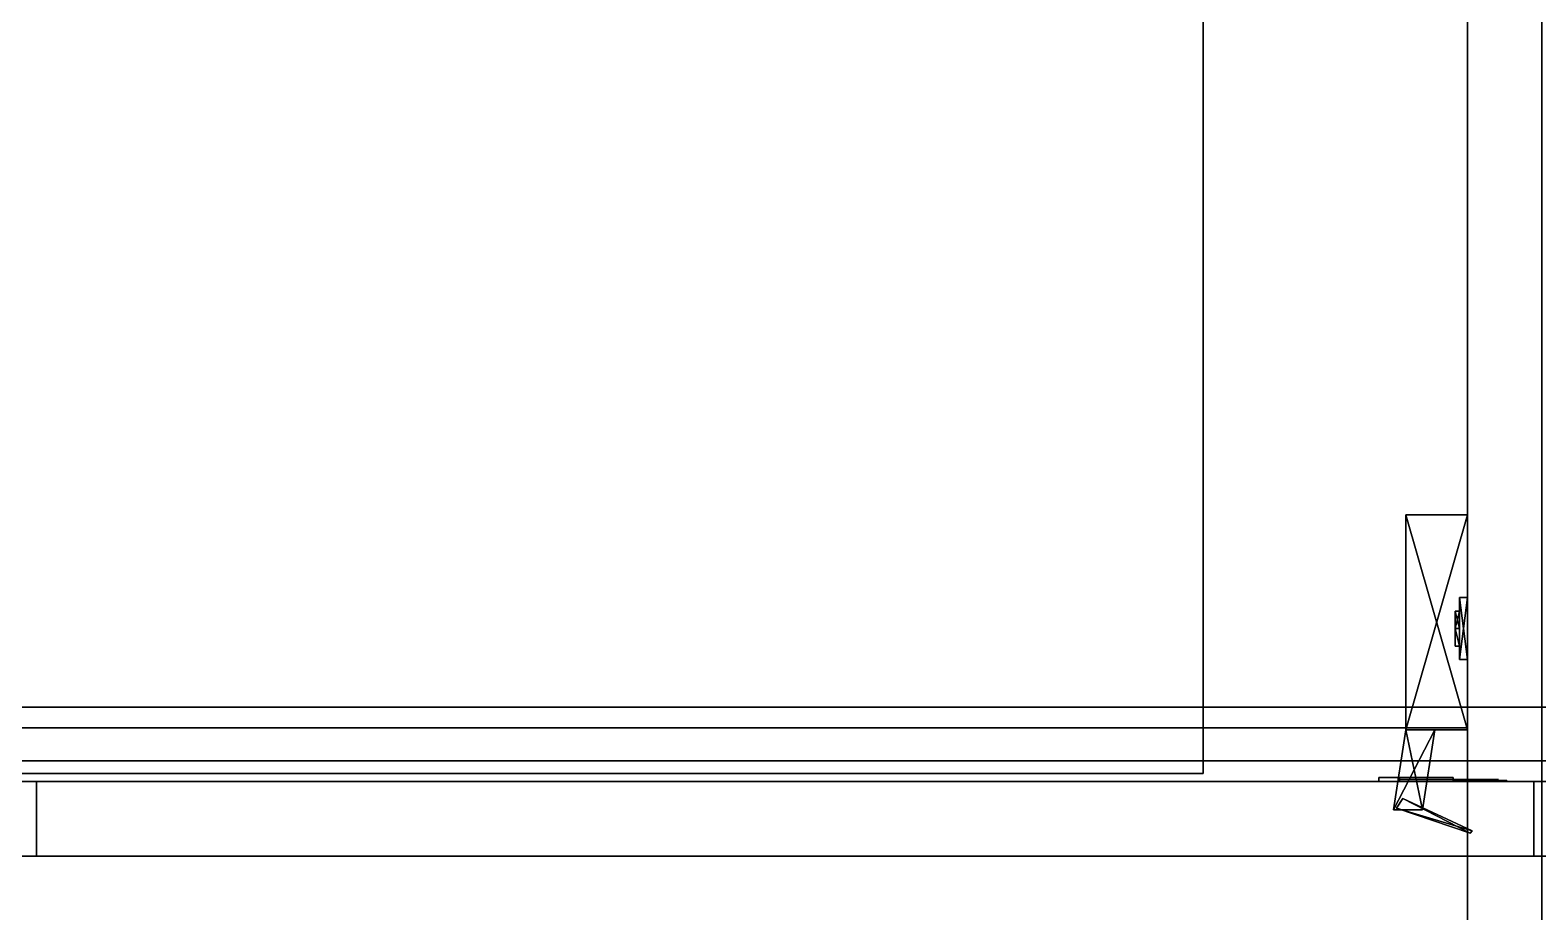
# Model space of a CAD drawing. Extents: x 0 to 6014, y -2453 to 0.
# Drawn here: x 2044 to 2409, y -786.5 to -573.2 of the extents above; entities that cross this region are included whole.
import ezdxf

# ---------------------------------------------------------------- set-up
doc = ezdxf.new("R2010")
doc.units = 0
for name, color, linetype in [('LAYER0', 7, 'CONTINUOUS'), ('LAYER1', 7, 'CONTINUOUS'), ('LAYER181', 254, 'CONTINUOUS'), ('LAYER20', 7, 'CONTINUOUS'), ('LAYER21', 7, 'CONTINUOUS'), ('LAYER24', 7, 'CONTINUOUS'), ('LAYER282', 7, 'CONTINUOUS'), ('LAYER299', 7, 'CONTINUOUS'), ('LAYER3', 7, 'CONTINUOUS'), ('LAYER300', 7, 'CONTINUOUS'), ('LAYER301', 28, 'CONTINUOUS'), ('LAYER302', 253, 'CONTINUOUS'), ('LAYER303', 28, 'CONTINUOUS'), ('LAYER304', 253, 'CONTINUOUS'), ('LAYER305', 254, 'CONTINUOUS'), ('LAYER313', 254, 'CONTINUOUS'), ('LAYER315', 254, 'CONTINUOUS'), ('LAYER685', 7, 'CONTINUOUS'), ('LAYER695', 7, 'CONTINUOUS')]:
    doc.layers.add(name, color=color, linetype=linetype)

msp = doc.modelspace()

# ---------------------------------------------------------------- linework, layer by layer
at = {"layer": 'LAYER0'}
for points, invisible_edges in [([(1510, -265), (4585, 0), (2107, -1840), (1510, -265)], 7), ([(1510, -265, 5), (2107, -1840, 5), (1510, 0, 5), (1510, -265, 5)], 3), ([(1510, 0, 5), (2107, -1840, 5), (4585, 0, 5), (1510, 0, 5)], 3), ([(2107, -1840), (4585, 0), (2107, -2453), (2107, -1840)], 3), ([(2107, -2453), (4585, 0), (4585, -640), (2107, -2453)], 5), ([(4585, 0, 5), (2107, -1840, 5), (4585, -640, 5), (4585, 0, 5)], 3), ([(2107, -1840, 5), (0, -10, 5), (0, -1840, 5), (2107, -1840, 5)], 1), ([(0, -10, 5), (2107, -1840, 5), (1065, -265, 5), (0, -10, 5)], 7), ([(0, -1840), (1065, -265), (2107, -1840), (0, -1840)], 3), ([(2107, -1840), (1065, -265), (1510, -265), (2107, -1840)], 5), ([(1065, -265, 5), (2107, -1840, 5), (1510, -265, 5), (1065, -265, 5)], 3), ([(2107, -2453), (4585, -640), (6013.69, -2453), (2107, -2453)], 3), ([(2107, -1840, 5), (6013.69, -2453, 5), (4585, -640, 5), (2107, -1840, 5)], 7)]:
    msp.add_3dface(points, dxfattribs=dict(at, invisible_edges=invisible_edges))
at = {"layer": 'LAYER181', "invisible_edges": 1}
for points in [[(3646, -773, 912), (1660, -843, 912), (1660, -773, 912), (3646, -773, 912)], [(1660, -843, 912), (3646, -773, 912), (3646, -843, 912), (1660, -843, 912)], [(1660, -773, 937), (3646, -773, 912), (1660, -773, 912), (1660, -773, 937)], [(3646, -773, 912), (1660, -773, 937), (3646, -773, 937), (3646, -773, 912)], [(3646, -843, 937), (1660, -773, 937), (1660, -843, 937), (3646, -843, 937)], [(1660, -773, 937), (3646, -843, 937), (3646, -773, 937), (1660, -773, 937)]]:
    msp.add_3dface(points, dxfattribs=at)
at = {"layer": 'LAYER20', "invisible_edges": 1}
for points in [[(2392, -150, 156), (1678, -823, 156), (1678, -150, 156), (2392, -150, 156)], [(1678, -823, 156), (2392, -150, 156), (2392, -823, 156), (1678, -823, 156)], [(2392, -823, 174), (1678, -150, 174), (1678, -823, 174), (2392, -823, 174)], [(1678, -150, 174), (2392, -823, 174), (2392, -150, 174), (1678, -150, 174)], [(2392, -150, 156), (2392, -823, 174), (2392, -823, 156), (2392, -150, 156)], [(2392, -823, 174), (2392, -150, 156), (2392, -150, 174), (2392, -823, 174)]]:
    msp.add_3dface(points, dxfattribs=at)
at = {"layer": 'LAYER21', "invisible_edges": 1}
for points in [[(2392, -742, 893.5), (1678, -822, 893.5), (1678, -742, 893.5), (2392, -742, 893.5)], [(1678, -822, 893.5), (2392, -742, 893.5), (2392, -822, 893.5), (1678, -822, 893.5)], [(1678, -742, 911.5), (2392, -742, 893.5), (1678, -742, 893.5), (1678, -742, 911.5)], [(2392, -742, 893.5), (1678, -742, 911.5), (2392, -742, 911.5), (2392, -742, 893.5)], [(2392, -822, 911.5), (1678, -742, 911.5), (1678, -822, 911.5), (2392, -822, 911.5)], [(1678, -742, 911.5), (2392, -822, 911.5), (2392, -742, 911.5), (1678, -742, 911.5)], [(2392, -742, 893.5), (2392, -822, 911.5), (2392, -822, 893.5), (2392, -742, 893.5)], [(2392, -822, 911.5), (2392, -742, 893.5), (2392, -742, 911.5), (2392, -822, 911.5)]]:
    msp.add_3dface(points, dxfattribs=at)
at = {"layer": 'LAYER24', "invisible_edges": 1}
for points in [[(1678, -174.6001, 292), (2392, -823.0001, 292), (2392, -174.6001, 292), (1678, -174.6001, 292)], [(2392, -823.0001, 292), (1678, -174.6001, 292), (1678, -823.0001, 292), (2392, -823.0001, 292)], [(1678, -823.0001, 274), (2392, -174.6001, 274), (2392, -823.0001, 274), (1678, -823.0001, 274)], [(2392, -174.6001, 274), (1678, -823.0001, 274), (1678, -174.6001, 274), (2392, -174.6001, 274)], [(2392, -174.6001, 274), (2392, -823.0001, 292), (2392, -823.0001, 274), (2392, -174.6001, 274)], [(2392, -823.0001, 292), (2392, -174.6001, 274), (2392, -174.6001, 292), (2392, -823.0001, 292)]]:
    msp.add_3dface(points, dxfattribs=at)
at = {"layer": 'LAYER282', "invisible_edges": 1}
for points in [[(2392, -150, 1943), (2392, -755, 2293), (2392, -150, 2293), (2392, -150, 1943)], [(2392, -755, 2293), (2392, -150, 1943), (2392, -755, 1943), (2392, -755, 2293)], [(2392, -150, 1943), (2410, -755, 1943), (2392, -755, 1943), (2392, -150, 1943)], [(2410, -755, 1943), (2392, -150, 1943), (2410, -150, 1943), (2410, -755, 1943)], [(2410, -150, 2293), (2392, -755, 2293), (2410, -755, 2293), (2410, -150, 2293)], [(2392, -755, 2293), (2410, -150, 2293), (2392, -150, 2293), (2392, -755, 2293)], [(2410, -755, 1943), (2392, -755, 2293), (2392, -755, 1943), (2410, -755, 1943)], [(2392, -755, 2293), (2410, -755, 1943), (2410, -755, 2293), (2392, -755, 2293)]]:
    msp.add_3dface(points, dxfattribs=at)
at = {"layer": 'LAYER299', "invisible_edges": 1}
for points in [[(2392, -150, 1944), (1696, -755, 1944), (1696, -150, 1944), (2392, -150, 1944)], [(1696, -755, 1944), (2392, -150, 1944), (2392, -755, 1944), (1696, -755, 1944)], [(2392, -755, 1962), (1696, -150, 1962), (1696, -755, 1962), (2392, -755, 1962)], [(1696, -150, 1962), (2392, -755, 1962), (2392, -150, 1962), (1696, -150, 1962)], [(2392, -150, 1944), (2392, -755, 1962), (2392, -755, 1944), (2392, -150, 1944)], [(2392, -755, 1962), (2392, -150, 1944), (2392, -150, 1962), (2392, -755, 1962)], [(2392, -755, 1962), (1696, -755, 1944), (2392, -755, 1944), (2392, -755, 1962)], [(1696, -755, 1944), (2392, -755, 1962), (1696, -755, 1962), (1696, -755, 1944)]]:
    msp.add_3dface(points, dxfattribs=at)
at = {"layer": 'LAYER3', "invisible_edges": 1}
for points in [[(2392, -150, 155), (2392, -823, 912), (2392, -150, 912), (2392, -150, 155)], [(2392, -823, 912), (2392, -150, 155), (2392, -823, 155), (2392, -823, 912)], [(2392, -150, 155), (2410, -823, 155), (2392, -823, 155), (2392, -150, 155)], [(2410, -823, 155), (2392, -150, 155), (2410, -150, 155), (2410, -823, 155)], [(2410, -150, 912), (2392, -823, 912), (2410, -823, 912), (2410, -150, 912)], [(2392, -823, 912), (2410, -150, 912), (2392, -150, 912), (2392, -823, 912)]]:
    msp.add_3dface(points, dxfattribs=at)
at = {"layer": 'LAYER300', "invisible_edges": 1}
for points in [[(1696, -150, 2292), (2392, -755, 2292), (2392, -150, 2292), (1696, -150, 2292)], [(2392, -755, 2292), (1696, -150, 2292), (1696, -755, 2292), (2392, -755, 2292)], [(1696, -755, 2274), (2392, -150, 2274), (2392, -755, 2274), (1696, -755, 2274)], [(2392, -150, 2274), (1696, -755, 2274), (1696, -150, 2274), (2392, -150, 2274)], [(2392, -150, 2274), (2392, -755, 2292), (2392, -755, 2274), (2392, -150, 2274)], [(2392, -755, 2292), (2392, -150, 2274), (2392, -150, 2292), (2392, -755, 2292)], [(1696, -755, 2274), (2392, -755, 2292), (1696, -755, 2292), (1696, -755, 2274)], [(2392, -755, 2292), (1696, -755, 2274), (2392, -755, 2274), (2392, -755, 2292)]]:
    msp.add_3dface(points, dxfattribs=at)
at = {"layer": 'LAYER301'}
for points in [[(2370.5, -754, 2067), (2370.5, -755, 2067), (2370.5, -754, 2067)], [(2370.5, -754, 2025), (2388.5, -754, 2025), (2388.5, -754, 2025), (2370.5, -754, 2025)], [(2370.5, -754, 2067), (2388.5, -754, 2067), (2388.5, -754, 2067), (2370.5, -754, 2067)], [(2388.5, -754, 2025), (2388.5, -755, 2025), (2370.5, -755, 2025), (2370.5, -754, 2025)], [(2370.5, -755, 2025), (2370.5, -755, 2067), (2370.5, -754, 2067), (2370.5, -754, 2025)], [(2388.5, -754, 2067), (2388.5, -755, 2067), (2370.5, -755, 2067), (2370.5, -754, 2067)], [(2370.5, -755, 2025), (2388.5, -755, 2025), (2388.5, -755, 2067), (2370.5, -755, 2067)], [(2375.5, -754, 2037), (2375.5, -755, 2037), (2375.5, -755, 2055), (2375.5, -754, 2055)], [(2375.5, -754, 2037), (2375.5, -755, 2037), (2388.5, -755, 2037), (2388.5, -754, 2037)], [(2375.5, -754, 2055), (2375.5, -755, 2055), (2388.5, -755, 2055), (2388.5, -754, 2055)], [(2375.5, -755, 2037), (2375.5, -755, 2055), (2375.5, -755, 2037)], [(2388.5, -754, 2037), (2388.5, -755, 2037), (2388.5, -755, 2025), (2388.5, -754, 2025)], [(2388.5, -754, 2055), (2388.5, -755, 2055), (2388.5, -755, 2067), (2388.5, -754, 2067)], [(2388.5, -755, 2037), (2388.5, -755, 2025), (2388.5, -755, 2037)], [(2388.5, -755, 2055), (2388.5, -755, 2067), (2388.5, -755, 2055)]]:
    msp.add_3dface(points, dxfattribs=at)
for points, invisible_edges in [([(2370.5, -754, 2067), (2370.5, -754, 2025), (2375.5, -754, 2037), (2375.5, -754, 2055)], 10), ([(2370.5, -754, 2025), (2375.5, -754, 2037), (2388.5, -754, 2037), (2388.5, -754, 2025)], 1), ([(2370.5, -754, 2067), (2375.5, -754, 2055), (2388.5, -754, 2055), (2388.5, -754, 2067)], 1), ([(2388.5, -754.5, 2055), (2388.5, -754.5, 2037), (2375.5, -754.5, 2037), (2375.5, -754.5, 2055)], 1), ([(2392.709, -754.5, 2051.317), (2392.5, -754.5, 2040.5), (2388.5, -754.5, 2037), (2388.5, -754.5, 2055)], 5), ([(2388.5, -754.75, 2033), (2393.475, -754.75, 2033.99), (2392.5, -754.75, 2040.5), (2388.5, -754.75, 2037)], 2), ([(2393.475, -754.75, 2058.01), (2388.5, -754.75, 2059), (2388.5, -754.75, 2055), (2392.5, -754.75, 2051.5)], 8), ([(2399.5, -754.5, 2051.5), (2399.5, -754.5, 2040.5), (2392.5, -754.5, 2040.5), (2392.709, -754.5, 2051.317)], 4), ([(2393.475, -754.75, 2033.99), (2397.692, -754.75, 2036.808), (2396, -754.75, 2040.5), (2392.5, -754.75, 2040.5)], 10), ([(2397.692, -754.75, 2055.192), (2393.475, -754.75, 2058.01), (2392.5, -754.75, 2051.5), (2396, -754.75, 2051.5)], 10), ([(2397.692, -754.75, 2036.808), (2400.51, -754.75, 2041.025), (2399.5, -754.75, 2040.5), (2396, -754.75, 2040.5)], 10), ([(2400.51, -754.75, 2050.975), (2397.692, -754.75, 2055.192), (2396, -754.75, 2051.5), (2399.5, -754.75, 2051.5)], 10), ([(2400.51, -754.75, 2041.025), (2401.5, -754.75, 2046), (2399.5, -754.75, 2046), (2399.5, -754.75, 2040.5)], 10), ([(2401.5, -754.75, 2046), (2400.51, -754.75, 2050.975), (2399.5, -754.75, 2051.5), (2399.5, -754.75, 2046)], 10)]:
    msp.add_3dface(points, dxfattribs=dict(at, invisible_edges=invisible_edges))
at = {"layer": 'LAYER302'}
for points in [[(2392, -742.5, 2039.217), (2377.079, -742.5, 2039.217), (2392, -690.5, 2039.217), (2392, -742.5, 2039.217)], [(2392, -690.5, 2039.217), (2377.079, -742.5, 2039.217), (2377.079, -690.5, 2039.217), (2392, -690.5, 2039.217)], [(2392, -690.5, 2039.217), (2377.079, -690.5, 2039.217), (2392, -690.5, 2052.783), (2392, -690.5, 2039.217)], [(2392, -690.5, 2052.783), (2377.079, -690.5, 2039.217), (2377.079, -690.5, 2052.783), (2392, -690.5, 2052.783)], [(2392, -690.5, 2052.783), (2377.079, -690.5, 2052.783), (2392, -742.5, 2052.783), (2392, -690.5, 2052.783)], [(2392, -742.5, 2052.783), (2377.079, -690.5, 2052.783), (2377.079, -742.5, 2052.783), (2392, -742.5, 2052.783)], [(2377.079, -742.5, 2039.217), (2377.079, -742.5, 2052.783), (2377.079, -690.5, 2039.217), (2377.079, -742.5, 2039.217)], [(2377.079, -690.5, 2039.217), (2377.079, -742.5, 2052.783), (2377.079, -690.5, 2052.783), (2377.079, -690.5, 2039.217)], [(2390.01, -725.5, 2072), (2392, -725.5, 2072), (2392, -710.5, 2072), (2390.01, -725.5, 2072)], [(2390.01, -725.5, 2072), (2392, -710.5, 2072), (2390.01, -710.5, 2072), (2390.01, -725.5, 2072)], [(2390.01, -710.5, 2072), (2392, -710.5, 2072), (2392, -710.5, 2020), (2390.01, -710.5, 2072)], [(2390.01, -710.5, 2072), (2392, -710.5, 2020), (2390.01, -710.5, 2020), (2390.01, -710.5, 2072)], [(2390.01, -710.5, 2020), (2392, -710.5, 2020), (2392, -725.5, 2020), (2390.01, -710.5, 2020)], [(2390.01, -710.5, 2020), (2392, -725.5, 2020), (2390.01, -725.5, 2020), (2390.01, -710.5, 2020)], [(2390.01, -725.5, 2020), (2390.01, -725.5, 2072), (2390.01, -710.5, 2072), (2390.01, -725.5, 2020)], [(2390.01, -725.5, 2020), (2390.01, -710.5, 2072), (2390.01, -710.5, 2020), (2390.01, -725.5, 2020)], [(2389.016, -718, 2059.291), (2389.016, -713.7573, 2064.087), (2390.01, -718, 2059.291), (2389.016, -718, 2059.291)], [(2390.01, -718, 2059.291), (2389.016, -713.7573, 2064.087), (2390.01, -713.7573, 2064.087), (2390.01, -718, 2059.291)], [(2389.016, -713.7573, 2064.087), (2389.016, -718, 2068.883), (2390.01, -713.7573, 2064.087), (2389.016, -713.7573, 2064.087)], [(2390.01, -713.7573, 2064.087), (2389.016, -718, 2068.883), (2390.01, -718, 2068.883), (2390.01, -713.7573, 2064.087)], [(2389.016, -718, 2068.883), (2389.016, -713.7573, 2064.087), (2389.016, -722.2427, 2064.087), (2389.016, -718, 2068.883)], [(2389.016, -722.2427, 2064.087), (2389.016, -713.7573, 2064.087), (2389.016, -718, 2059.291), (2389.016, -722.2427, 2064.087)], [(2389.016, -718, 2023.117), (2389.016, -713.7573, 2027.913), (2390.01, -718, 2023.117), (2389.016, -718, 2023.117)], [(2390.01, -718, 2023.117), (2389.016, -713.7573, 2027.913), (2390.01, -713.7573, 2027.913), (2390.01, -718, 2023.117)], [(2389.016, -713.7573, 2027.913), (2389.016, -718, 2032.709), (2390.01, -713.7573, 2027.913), (2389.016, -713.7573, 2027.913)], [(2390.01, -713.7573, 2027.913), (2389.016, -718, 2032.709), (2390.01, -718, 2032.709), (2390.01, -713.7573, 2027.913)], [(2389.016, -718, 2032.709), (2389.016, -713.7573, 2027.913), (2389.016, -722.2427, 2027.913), (2389.016, -718, 2032.709)], [(2389.016, -722.2427, 2027.913), (2389.016, -713.7573, 2027.913), (2389.016, -718, 2023.117), (2389.016, -722.2427, 2027.913)], [(2390.01, -718, 2068.883), (2390.01, -713.7573, 2064.087), (2390.01, -718, 2059.291), (2390.01, -718, 2068.883)], [(2390.01, -718, 2032.709), (2390.01, -713.7573, 2027.913), (2390.01, -718, 2023.117), (2390.01, -718, 2032.709)], [(2389.016, -722.2427, 2064.087), (2389.016, -718, 2059.291), (2390.01, -722.2427, 2064.087), (2389.016, -722.2427, 2064.087)], [(2390.01, -722.2427, 2064.087), (2389.016, -718, 2059.291), (2390.01, -718, 2059.291), (2390.01, -722.2427, 2064.087)], [(2390.01, -718, 2068.883), (2389.016, -718, 2068.883), (2390.01, -722.2427, 2064.087), (2390.01, -718, 2068.883)], [(2390.01, -722.2427, 2064.087), (2389.016, -718, 2068.883), (2389.016, -722.2427, 2064.087), (2390.01, -722.2427, 2064.087)], [(2389.016, -722.2427, 2027.913), (2389.016, -718, 2023.117), (2390.01, -722.2427, 2027.913), (2389.016, -722.2427, 2027.913)], [(2390.01, -722.2427, 2027.913), (2389.016, -718, 2023.117), (2390.01, -718, 2023.117), (2390.01, -722.2427, 2027.913)], [(2390.01, -718, 2032.709), (2389.016, -718, 2032.709), (2390.01, -722.2427, 2027.913), (2390.01, -718, 2032.709)], [(2390.01, -722.2427, 2027.913), (2389.016, -718, 2032.709), (2389.016, -722.2427, 2027.913), (2390.01, -722.2427, 2027.913)], [(2390.01, -718, 2068.883), (2390.01, -718, 2059.291), (2390.01, -722.2427, 2064.087), (2390.01, -718, 2068.883)], [(2390.01, -718, 2032.709), (2390.01, -718, 2023.117), (2390.01, -722.2427, 2027.913), (2390.01, -718, 2032.709)], [(2392, -725.5, 2020), (2392, -725.5, 2072), (2390.01, -725.5, 2072), (2392, -725.5, 2020)], [(2392, -725.5, 2020), (2390.01, -725.5, 2072), (2390.01, -725.5, 2020), (2392, -725.5, 2020)], [(2381.058, -761.8654, 2039.217), (2374.094, -761.8654, 2039.217), (2384.042, -742.5, 2039.217), (2381.058, -761.8654, 2039.217)], [(2384.042, -742.5, 2039.217), (2374.094, -761.8654, 2039.217), (2377.079, -742.5, 2039.217), (2384.042, -742.5, 2039.217)], [(2381.058, -761.8654, 2052.783), (2377.079, -742.5, 2052.783), (2374.094, -761.8654, 2052.783), (2381.058, -761.8654, 2052.783)], [(2374.094, -761.8654, 2039.217), (2374.094, -761.8654, 2052.783), (2377.079, -742.5, 2039.217), (2374.094, -761.8654, 2039.217)], [(2377.079, -742.5, 2039.217), (2374.094, -761.8654, 2052.783), (2377.079, -742.5, 2052.783), (2377.079, -742.5, 2039.217)], [(2384.042, -742.5, 2052.783), (2377.079, -742.5, 2052.783), (2381.058, -761.8654, 2052.783), (2384.042, -742.5, 2052.783)], [(2376.308, -759.0753, 2040.348), (2392.591, -767.5, 2040.348), (2374.818, -761.4556, 2040.348), (2376.308, -759.0753, 2040.348)], [(2376.308, -759.0753, 2051.652), (2374.818, -761.4556, 2051.652), (2393.082, -766.9226, 2051.652), (2376.308, -759.0753, 2051.652)], [(2393.082, -766.9226, 2040.348), (2392.591, -767.5, 2040.348), (2376.308, -759.0753, 2040.348), (2393.082, -766.9226, 2040.348)], [(2393.082, -766.9226, 2051.652), (2374.818, -761.4556, 2051.652), (2392.591, -767.5, 2051.652), (2393.082, -766.9226, 2051.652)], [(2392.591, -767.5, 2040.348), (2392.591, -767.5, 2051.652), (2374.818, -761.4556, 2040.348), (2392.591, -767.5, 2040.348)], [(2374.818, -761.4556, 2040.348), (2392.591, -767.5, 2051.652), (2374.818, -761.4556, 2051.652), (2374.818, -761.4556, 2040.348)]]:
    msp.add_3dface(points, dxfattribs=at)
at = {"layer": 'LAYER303'}
for points in [[(2370.5, -754, 2211), (2370.5, -755, 2211), (2370.5, -754, 2211)], [(2370.5, -754, 2169), (2388.5, -754, 2169), (2388.5, -754, 2169), (2370.5, -754, 2169)], [(2370.5, -754, 2211), (2388.5, -754, 2211), (2388.5, -754, 2211), (2370.5, -754, 2211)], [(2388.5, -754, 2169), (2388.5, -755, 2169), (2370.5, -755, 2169), (2370.5, -754, 2169)], [(2370.5, -755, 2169), (2370.5, -755, 2211), (2370.5, -754, 2211), (2370.5, -754, 2169)], [(2388.5, -754, 2211), (2388.5, -755, 2211), (2370.5, -755, 2211), (2370.5, -754, 2211)], [(2370.5, -755, 2169), (2388.5, -755, 2169), (2388.5, -755, 2211), (2370.5, -755, 2211)], [(2375.5, -754, 2181), (2375.5, -755, 2181), (2375.5, -755, 2199), (2375.5, -754, 2199)], [(2375.5, -754, 2181), (2375.5, -755, 2181), (2388.5, -755, 2181), (2388.5, -754, 2181)], [(2375.5, -754, 2199), (2375.5, -755, 2199), (2388.5, -755, 2199), (2388.5, -754, 2199)], [(2375.5, -755, 2181), (2375.5, -755, 2199), (2375.5, -755, 2181)], [(2388.5, -754, 2181), (2388.5, -755, 2181), (2388.5, -755, 2169), (2388.5, -754, 2169)], [(2388.5, -754, 2199), (2388.5, -755, 2199), (2388.5, -755, 2211), (2388.5, -754, 2211)], [(2388.5, -755, 2181), (2388.5, -755, 2169), (2388.5, -755, 2181)], [(2388.5, -755, 2199), (2388.5, -755, 2211), (2388.5, -755, 2199)]]:
    msp.add_3dface(points, dxfattribs=at)
for points, invisible_edges in [([(2370.5, -754, 2211), (2370.5, -754, 2169), (2375.5, -754, 2181), (2375.5, -754, 2199)], 10), ([(2370.5, -754, 2169), (2375.5, -754, 2181), (2388.5, -754, 2181), (2388.5, -754, 2169)], 1), ([(2370.5, -754, 2211), (2375.5, -754, 2199), (2388.5, -754, 2199), (2388.5, -754, 2211)], 1), ([(2388.5, -754.5, 2199), (2388.5, -754.5, 2181), (2375.5, -754.5, 2181), (2375.5, -754.5, 2199)], 1), ([(2392.709, -754.5, 2195.317), (2392.5, -754.5, 2184.5), (2388.5, -754.5, 2181), (2388.5, -754.5, 2199)], 5), ([(2388.5, -754.75, 2177), (2393.475, -754.75, 2177.99), (2392.5, -754.75, 2184.5), (2388.5, -754.75, 2181)], 2), ([(2393.475, -754.75, 2202.01), (2388.5, -754.75, 2203), (2388.5, -754.75, 2199), (2392.5, -754.75, 2195.5)], 8), ([(2399.5, -754.5, 2195.5), (2399.5, -754.5, 2184.5), (2392.5, -754.5, 2184.5), (2392.709, -754.5, 2195.317)], 4), ([(2393.475, -754.75, 2177.99), (2397.692, -754.75, 2180.808), (2396, -754.75, 2184.5), (2392.5, -754.75, 2184.5)], 10), ([(2397.692, -754.75, 2199.192), (2393.475, -754.75, 2202.01), (2392.5, -754.75, 2195.5), (2396, -754.75, 2195.5)], 10), ([(2397.692, -754.75, 2180.808), (2400.51, -754.75, 2185.025), (2399.5, -754.75, 2184.5), (2396, -754.75, 2184.5)], 10), ([(2400.51, -754.75, 2194.975), (2397.692, -754.75, 2199.192), (2396, -754.75, 2195.5), (2399.5, -754.75, 2195.5)], 10), ([(2400.51, -754.75, 2185.025), (2401.5, -754.75, 2190), (2399.5, -754.75, 2190), (2399.5, -754.75, 2184.5)], 10), ([(2401.5, -754.75, 2190), (2400.51, -754.75, 2194.975), (2399.5, -754.75, 2195.5), (2399.5, -754.75, 2190)], 10)]:
    msp.add_3dface(points, dxfattribs=dict(at, invisible_edges=invisible_edges))
at = {"layer": 'LAYER304'}
for points in [[(2392, -742.5, 2183.217), (2377.079, -742.5, 2183.217), (2392, -690.5, 2183.217), (2392, -742.5, 2183.217)], [(2392, -690.5, 2183.217), (2377.079, -742.5, 2183.217), (2377.079, -690.5, 2183.217), (2392, -690.5, 2183.217)], [(2392, -690.5, 2183.217), (2377.079, -690.5, 2183.217), (2392, -690.5, 2196.783), (2392, -690.5, 2183.217)], [(2392, -690.5, 2196.783), (2377.079, -690.5, 2183.217), (2377.079, -690.5, 2196.783), (2392, -690.5, 2196.783)], [(2392, -690.5, 2196.783), (2377.079, -690.5, 2196.783), (2392, -742.5, 2196.783), (2392, -690.5, 2196.783)], [(2392, -742.5, 2196.783), (2377.079, -690.5, 2196.783), (2377.079, -742.5, 2196.783), (2392, -742.5, 2196.783)], [(2377.079, -742.5, 2183.217), (2377.079, -742.5, 2196.783), (2377.079, -690.5, 2183.217), (2377.079, -742.5, 2183.217)], [(2377.079, -690.5, 2183.217), (2377.079, -742.5, 2196.783), (2377.079, -690.5, 2196.783), (2377.079, -690.5, 2183.217)], [(2390.01, -725.5, 2216), (2392, -725.5, 2216), (2392, -710.5, 2216), (2390.01, -725.5, 2216)], [(2390.01, -725.5, 2216), (2392, -710.5, 2216), (2390.01, -710.5, 2216), (2390.01, -725.5, 2216)], [(2390.01, -710.5, 2216), (2392, -710.5, 2216), (2392, -710.5, 2164), (2390.01, -710.5, 2216)], [(2390.01, -710.5, 2216), (2392, -710.5, 2164), (2390.01, -710.5, 2164), (2390.01, -710.5, 2216)], [(2390.01, -710.5, 2164), (2392, -710.5, 2164), (2392, -725.5, 2164), (2390.01, -710.5, 2164)], [(2390.01, -710.5, 2164), (2392, -725.5, 2164), (2390.01, -725.5, 2164), (2390.01, -710.5, 2164)], [(2390.01, -725.5, 2164), (2390.01, -725.5, 2216), (2390.01, -710.5, 2216), (2390.01, -725.5, 2164)], [(2390.01, -725.5, 2164), (2390.01, -710.5, 2216), (2390.01, -710.5, 2164), (2390.01, -725.5, 2164)], [(2389.016, -718, 2203.291), (2389.016, -713.7573, 2208.087), (2390.01, -718, 2203.291), (2389.016, -718, 2203.291)], [(2390.01, -718, 2203.291), (2389.016, -713.7573, 2208.087), (2390.01, -713.7573, 2208.087), (2390.01, -718, 2203.291)], [(2389.016, -713.7573, 2208.087), (2389.016, -718, 2212.883), (2390.01, -713.7573, 2208.087), (2389.016, -713.7573, 2208.087)], [(2390.01, -713.7573, 2208.087), (2389.016, -718, 2212.883), (2390.01, -718, 2212.883), (2390.01, -713.7573, 2208.087)], [(2389.016, -718, 2212.883), (2389.016, -713.7573, 2208.087), (2389.016, -722.2427, 2208.087), (2389.016, -718, 2212.883)], [(2389.016, -722.2427, 2208.087), (2389.016, -713.7573, 2208.087), (2389.016, -718, 2203.291), (2389.016, -722.2427, 2208.087)], [(2389.016, -718, 2167.117), (2389.016, -713.7573, 2171.913), (2390.01, -718, 2167.117), (2389.016, -718, 2167.117)], [(2390.01, -718, 2167.117), (2389.016, -713.7573, 2171.913), (2390.01, -713.7573, 2171.913), (2390.01, -718, 2167.117)], [(2389.016, -713.7573, 2171.913), (2389.016, -718, 2176.709), (2390.01, -713.7573, 2171.913), (2389.016, -713.7573, 2171.913)], [(2390.01, -713.7573, 2171.913), (2389.016, -718, 2176.709), (2390.01, -718, 2176.709), (2390.01, -713.7573, 2171.913)], [(2389.016, -718, 2176.709), (2389.016, -713.7573, 2171.913), (2389.016, -722.2427, 2171.913), (2389.016, -718, 2176.709)], [(2389.016, -722.2427, 2171.913), (2389.016, -713.7573, 2171.913), (2389.016, -718, 2167.117), (2389.016, -722.2427, 2171.913)], [(2390.01, -718, 2212.883), (2390.01, -713.7573, 2208.087), (2390.01, -718, 2203.291), (2390.01, -718, 2212.883)], [(2390.01, -718, 2176.709), (2390.01, -713.7573, 2171.913), (2390.01, -718, 2167.117), (2390.01, -718, 2176.709)], [(2389.016, -722.2427, 2208.087), (2389.016, -718, 2203.291), (2390.01, -722.2427, 2208.087), (2389.016, -722.2427, 2208.087)], [(2390.01, -722.2427, 2208.087), (2389.016, -718, 2203.291), (2390.01, -718, 2203.291), (2390.01, -722.2427, 2208.087)], [(2390.01, -718, 2212.883), (2389.016, -718, 2212.883), (2390.01, -722.2427, 2208.087), (2390.01, -718, 2212.883)], [(2390.01, -722.2427, 2208.087), (2389.016, -718, 2212.883), (2389.016, -722.2427, 2208.087), (2390.01, -722.2427, 2208.087)], [(2389.016, -722.2427, 2171.913), (2389.016, -718, 2167.117), (2390.01, -722.2427, 2171.913), (2389.016, -722.2427, 2171.913)], [(2390.01, -722.2427, 2171.913), (2389.016, -718, 2167.117), (2390.01, -718, 2167.117), (2390.01, -722.2427, 2171.913)], [(2390.01, -718, 2176.709), (2389.016, -718, 2176.709), (2390.01, -722.2427, 2171.913), (2390.01, -718, 2176.709)], [(2390.01, -722.2427, 2171.913), (2389.016, -718, 2176.709), (2389.016, -722.2427, 2171.913), (2390.01, -722.2427, 2171.913)], [(2390.01, -718, 2212.883), (2390.01, -718, 2203.291), (2390.01, -722.2427, 2208.087), (2390.01, -718, 2212.883)], [(2390.01, -718, 2176.709), (2390.01, -718, 2167.117), (2390.01, -722.2427, 2171.913), (2390.01, -718, 2176.709)], [(2392, -725.5, 2164), (2392, -725.5, 2216), (2390.01, -725.5, 2216), (2392, -725.5, 2164)], [(2392, -725.5, 2164), (2390.01, -725.5, 2216), (2390.01, -725.5, 2164), (2392, -725.5, 2164)], [(2381.058, -761.8654, 2183.217), (2374.094, -761.8654, 2183.217), (2384.042, -742.5, 2183.217), (2381.058, -761.8654, 2183.217)], [(2384.042, -742.5, 2183.217), (2374.094, -761.8654, 2183.217), (2377.079, -742.5, 2183.217), (2384.042, -742.5, 2183.217)], [(2381.058, -761.8654, 2196.783), (2377.079, -742.5, 2196.783), (2374.094, -761.8654, 2196.783), (2381.058, -761.8654, 2196.783)], [(2374.094, -761.8654, 2183.217), (2374.094, -761.8654, 2196.783), (2377.079, -742.5, 2183.217), (2374.094, -761.8654, 2183.217)], [(2377.079, -742.5, 2183.217), (2374.094, -761.8654, 2196.783), (2377.079, -742.5, 2196.783), (2377.079, -742.5, 2183.217)], [(2384.042, -742.5, 2196.783), (2377.079, -742.5, 2196.783), (2381.058, -761.8654, 2196.783), (2384.042, -742.5, 2196.783)], [(2376.308, -759.0753, 2184.348), (2392.591, -767.5, 2184.348), (2374.818, -761.4556, 2184.348), (2376.308, -759.0753, 2184.348)], [(2376.308, -759.0753, 2195.652), (2374.818, -761.4556, 2195.652), (2393.082, -766.9226, 2195.652), (2376.308, -759.0753, 2195.652)], [(2393.082, -766.9226, 2184.348), (2392.591, -767.5, 2184.348), (2376.308, -759.0753, 2184.348), (2393.082, -766.9226, 2184.348)], [(2393.082, -766.9226, 2195.652), (2374.818, -761.4556, 2195.652), (2392.591, -767.5, 2195.652), (2393.082, -766.9226, 2195.652)], [(2392.591, -767.5, 2184.348), (2392.591, -767.5, 2195.652), (2374.818, -761.4556, 2184.348), (2392.591, -767.5, 2184.348)], [(2374.818, -761.4556, 2184.348), (2392.591, -767.5, 2195.652), (2374.818, -761.4556, 2195.652), (2374.818, -761.4556, 2184.348)]]:
    msp.add_3dface(points, dxfattribs=at)
at = {"layer": 'LAYER305', "invisible_edges": 1}
for points in [[(2045.5, -755, 2290), (2408, -755, 1918), (2045.5, -755, 1918), (2045.5, -755, 2290)], [(2408, -755, 1918), (2045.5, -755, 2290), (2408, -755, 2290), (2408, -755, 1918)], [(2045.5, -773, 1918), (2408, -755, 1918), (2408, -773, 1918), (2045.5, -773, 1918)], [(2408, -755, 1918), (2045.5, -773, 1918), (2045.5, -755, 1918), (2408, -755, 1918)], [(2045.5, -755, 2290), (2408, -773, 2290), (2408, -755, 2290), (2045.5, -755, 2290)], [(2408, -773, 2290), (2045.5, -755, 2290), (2045.5, -773, 2290), (2408, -773, 2290)], [(2045.5, -773, 1918), (2045.5, -755, 2290), (2045.5, -755, 1918), (2045.5, -773, 1918)], [(2045.5, -755, 2290), (2045.5, -773, 1918), (2045.5, -773, 2290), (2045.5, -755, 2290)], [(2408, -773, 2290), (2408, -755, 1918), (2408, -755, 2290), (2408, -773, 2290)], [(2408, -755, 1918), (2408, -773, 2290), (2408, -773, 1918), (2408, -755, 1918)], [(2408, -773, 2290), (2045.5, -773, 1918), (2408, -773, 1918), (2408, -773, 2290)], [(2045.5, -773, 1918), (2408, -773, 2290), (2045.5, -773, 2290), (2045.5, -773, 1918)]]:
    msp.add_3dface(points, dxfattribs=at)
at = {"layer": 'LAYER313', "invisible_edges": 1}
for points in [[(3650, -737, 2363), (1678, -737, 2293), (1678, -737, 2363), (3650, -737, 2363)], [(1678, -737, 2293), (3650, -737, 2363), (3650, -737, 2293), (1678, -737, 2293)], [(3650, -755, 2293), (1678, -737, 2293), (3650, -737, 2293), (3650, -755, 2293)], [(1678, -737, 2293), (3650, -755, 2293), (1678, -755, 2293), (1678, -737, 2293)], [(1678, -755, 2363), (3650, -737, 2363), (1678, -737, 2363), (1678, -755, 2363)], [(3650, -737, 2363), (1678, -755, 2363), (3650, -755, 2363), (3650, -737, 2363)], [(3650, -755, 2293), (1678, -755, 2363), (1678, -755, 2293), (3650, -755, 2293)], [(1678, -755, 2363), (3650, -755, 2293), (3650, -755, 2363), (1678, -755, 2363)]]:
    msp.add_3dface(points, dxfattribs=at)
at = {"layer": 'LAYER315', "invisible_edges": 1}
for points in [[(3646, -505, 1925), (1678, -755, 1925), (1678, -505, 1925), (3646, -505, 1925)], [(1678, -755, 1925), (3646, -505, 1925), (3646, -755, 1925), (1678, -755, 1925)], [(3646, -755, 1943), (1678, -505, 1943), (1678, -755, 1943), (3646, -755, 1943)], [(1678, -505, 1943), (3646, -755, 1943), (3646, -505, 1943), (1678, -505, 1943)], [(3646, -755, 1943), (1678, -755, 1925), (3646, -755, 1925), (3646, -755, 1943)], [(1678, -755, 1925), (3646, -755, 1943), (1678, -755, 1943), (1678, -755, 1925)]]:
    msp.add_3dface(points, dxfattribs=at)
at = {"layer": 'LAYER685'}
for points, invisible_edges in [([(2528, -763, 937), (2328, -753, 937), (2528, -218, 937), (2528, -763, 937)], 3), ([(2328, -270, 937), (2528, -218, 937), (2328, -753, 937), (2328, -270, 937)], 3), ([(2528, -218, 957), (2328, -270, 957), (2528, -763, 957), (2528, -218, 957)], 3), ([(2328, -753, 957), (2528, -763, 957), (2328, -270, 957), (2328, -753, 957)], 3), ([(3646, -853, 937), (1495, -798, 937), (1768, -753, 937), (3646, -853, 937)], 7), ([(1495, -798, 957), (3646, -853, 957), (1768, -753, 957), (1495, -798, 957)], 7), ([(3646, -853, 937), (1768, -753, 937), (2328, -753, 937), (3646, -853, 937)], 5), ([(1768, -753, 957), (3646, -853, 957), (2328, -753, 957), (1768, -753, 957)], 3), ([(3646, -853, 937), (2328, -753, 937), (2528, -763, 937), (3646, -853, 937)], 7), ([(2328, -753, 957), (3646, -853, 957), (2528, -763, 957), (2328, -753, 957)], 7)]:
    msp.add_3dface(points, dxfattribs=dict(at, invisible_edges=invisible_edges))
at = {"layer": 'LAYER695'}
for points, invisible_edges in [([(3628, -750, 5), (1660, -415, 5), (3628, -150, 5), (3628, -750, 5)], 3), ([(1660, -415, 155), (3628, -750, 155), (1660, -150, 155), (1660, -415, 155)], 3), ([(1660, -150, 155), (3628, -750, 155), (3628, -150, 155), (1660, -150, 155)], 1), ([(1613, -750, 5), (1660, -415, 5), (3628, -750, 5), (1613, -750, 5)], 3), ([(3628, -750, 155), (1613, -415, 155), (1613, -750, 155), (3628, -750, 155)], 1), ([(1613, -415, 155), (3628, -750, 155), (1660, -415, 155), (1613, -415, 155)], 3), ([(3628, -750, 155), (1613, -750, 5), (3628, -750, 5), (3628, -750, 155)], 1), ([(1613, -750, 5), (3628, -750, 155), (1613, -750, 155), (1613, -750, 5)], 1)]:
    msp.add_3dface(points, dxfattribs=dict(at, invisible_edges=invisible_edges))

# ---------------------------------------------------------------- meshes
at = {"layer": 'LAYER1'}
mesh = msp.add_polymesh((11, 2), dxfattribs=at)
for k, corner in enumerate([(2257, -1690, 2334), (2257, -2453, 2334), (150, -1690, 2334), (2257, -1690, 2334), (150, -160, 2334), (150, -1690, 2334), (915, -160, 2334), (150, -160, 2334), (915, -415, 2334), (915, -160, 2334), (1660, -415, 2334), (915, -415, 2334), (1660, -150, 2334), (1660, -415, 2334), (4435, -150, 2334), (1660, -150, 2334), (4435, -790, 2334), (4435, -150, 2334), (6013.688, -790, 2334), (4435, -790, 2334), (6013.688, -640, 2334), (4585, -640, 2334)]):
    mesh.set_mesh_vertex(divmod(k, 2), corner)
at = {"layer": 'LAYER301'}
mesh = msp.add_polymesh((2, 9), dxfattribs=at)
for k, corner in enumerate([(2388.5, -754.75, 2033), (2393.475, -754.75, 2033.99), (2397.692, -754.75, 2036.808), (2400.51, -754.75, 2041.025), (2401.5, -754.75, 2046), (2400.51, -754.75, 2050.975), (2397.692, -754.75, 2055.192), (2393.475, -754.75, 2058.01), (2388.5, -754.75, 2059), (2388.5, -755, 2033), (2393.475, -755, 2033.99), (2397.692, -755, 2036.808), (2400.51, -755, 2041.025), (2401.5, -755, 2046), (2400.51, -755, 2050.975), (2397.692, -755, 2055.192), (2393.475, -755, 2058.01), (2388.5, -755, 2059)]):
    mesh.set_mesh_vertex(divmod(k, 9), corner)
at = {"layer": 'LAYER303'}
mesh = msp.add_polymesh((2, 9), dxfattribs=at)
for k, corner in enumerate([(2388.5, -754.75, 2177), (2393.475, -754.75, 2177.99), (2397.692, -754.75, 2180.808), (2400.51, -754.75, 2185.025), (2401.5, -754.75, 2190), (2400.51, -754.75, 2194.975), (2397.692, -754.75, 2199.192), (2393.475, -754.75, 2202.01), (2388.5, -754.75, 2203), (2388.5, -755, 2177), (2393.475, -755, 2177.99), (2397.692, -755, 2180.808), (2400.51, -755, 2185.025), (2401.5, -755, 2190), (2400.51, -755, 2194.975), (2397.692, -755, 2199.192), (2393.475, -755, 2202.01), (2388.5, -755, 2203)]):
    mesh.set_mesh_vertex(divmod(k, 9), corner)

doc.saveas('drawing.dxf')
